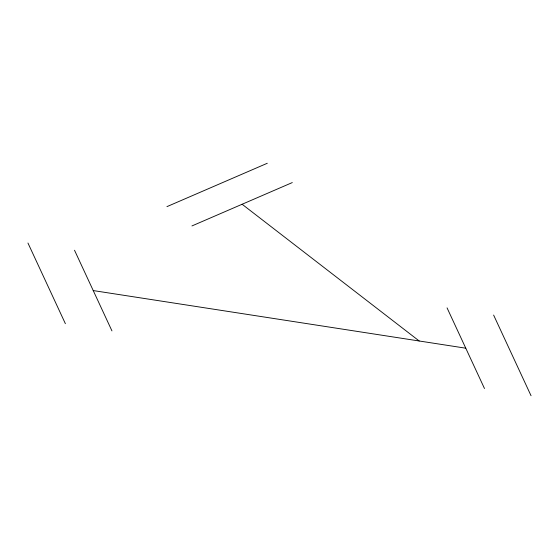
<?xml version="1.0" encoding="UTF-8"?>
<svg xmlns="http://www.w3.org/2000/svg" width="559" height="559" viewBox="0 0 559 559"><rect width="100%" height="100%" fill="white"/><g stroke="black" fill="none" stroke-linecap="round" stroke-linejoin="round"><path stroke-width="0.84" d="M166.938 206.641L267.286 163.27M191.94 225.941L292.287 182.576M93.234 290.568L465.766 348.194M242.117 204.259L419.201 340.99M493.618 315.073L531.05 395.73M447.053 307.869L484.485 388.526M74.515 250.236L111.947 330.893M27.95 243.032L65.382 323.689"/></g></svg>
